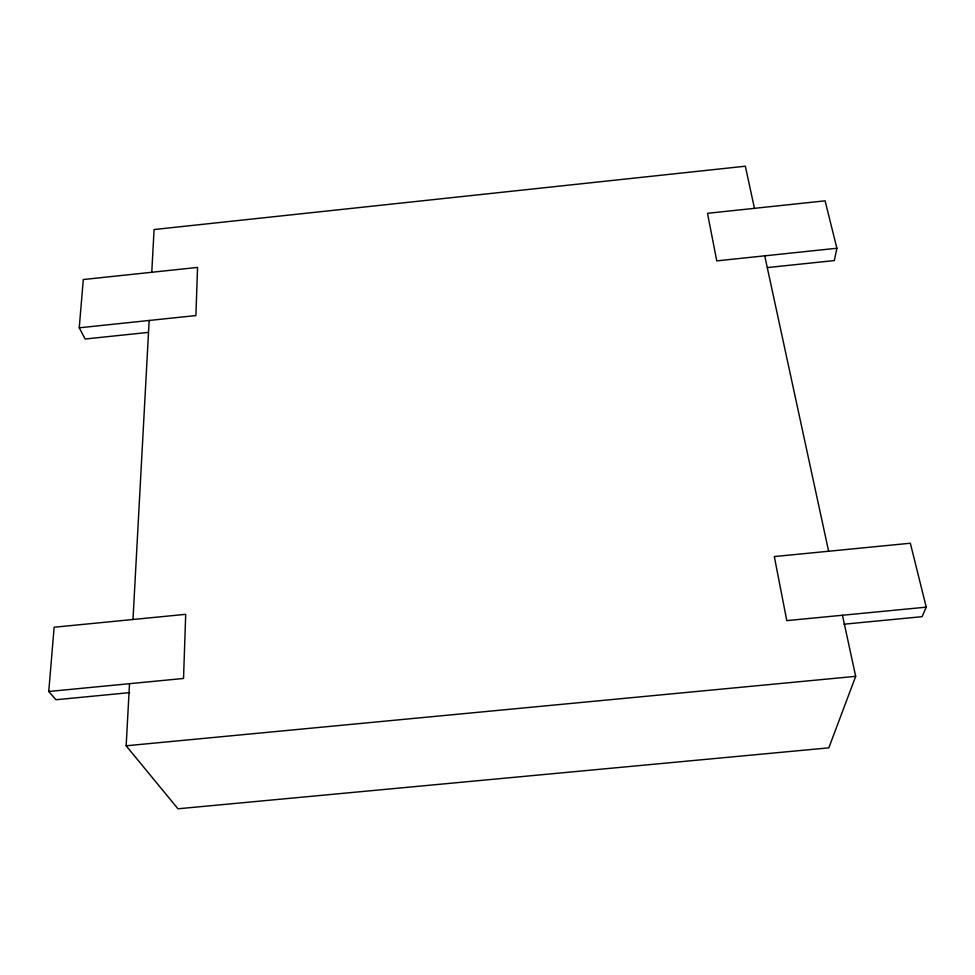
<?xml version="1.0" encoding="UTF-8"?>
<svg xmlns="http://www.w3.org/2000/svg" width="975" height="975" viewBox="0 0 975 975"><rect width="100%" height="100%" fill="white"/><g stroke="black" fill="none" stroke-linecap="round" stroke-linejoin="round"><path stroke-width="1.46" d="M842.461 615.249L855.684 676.345L828.823 747.849L177.962 808.787L126.153 745.79L129.517 683.694M132.99 619.491L149.163 320.47M151.771 272.269L154.087 229.527L745.339 166.213L754.455 208.333M48.75 691.494L54.137 627.23L185.713 614.323L183.532 678.466L48.75 691.494L55.953 699.745L129.675 692.628M79.243 327.807L83.289 279.533L197.547 267.418L195.902 315.559L79.243 327.807L85.154 339.008L148.285 332.402M836.891 248.259L716.759 260.873L707.497 213.318L825.082 200.838L836.891 248.259L834.307 260.569L767.422 267.564M926.25 607.157L786.788 620.624L774.321 556.567L910.333 543.233L926.25 607.157L922.094 616.675L843.923 624.207M126.153 745.79L855.684 676.345M764.729 255.84L828.628 551.241"/></g></svg>
